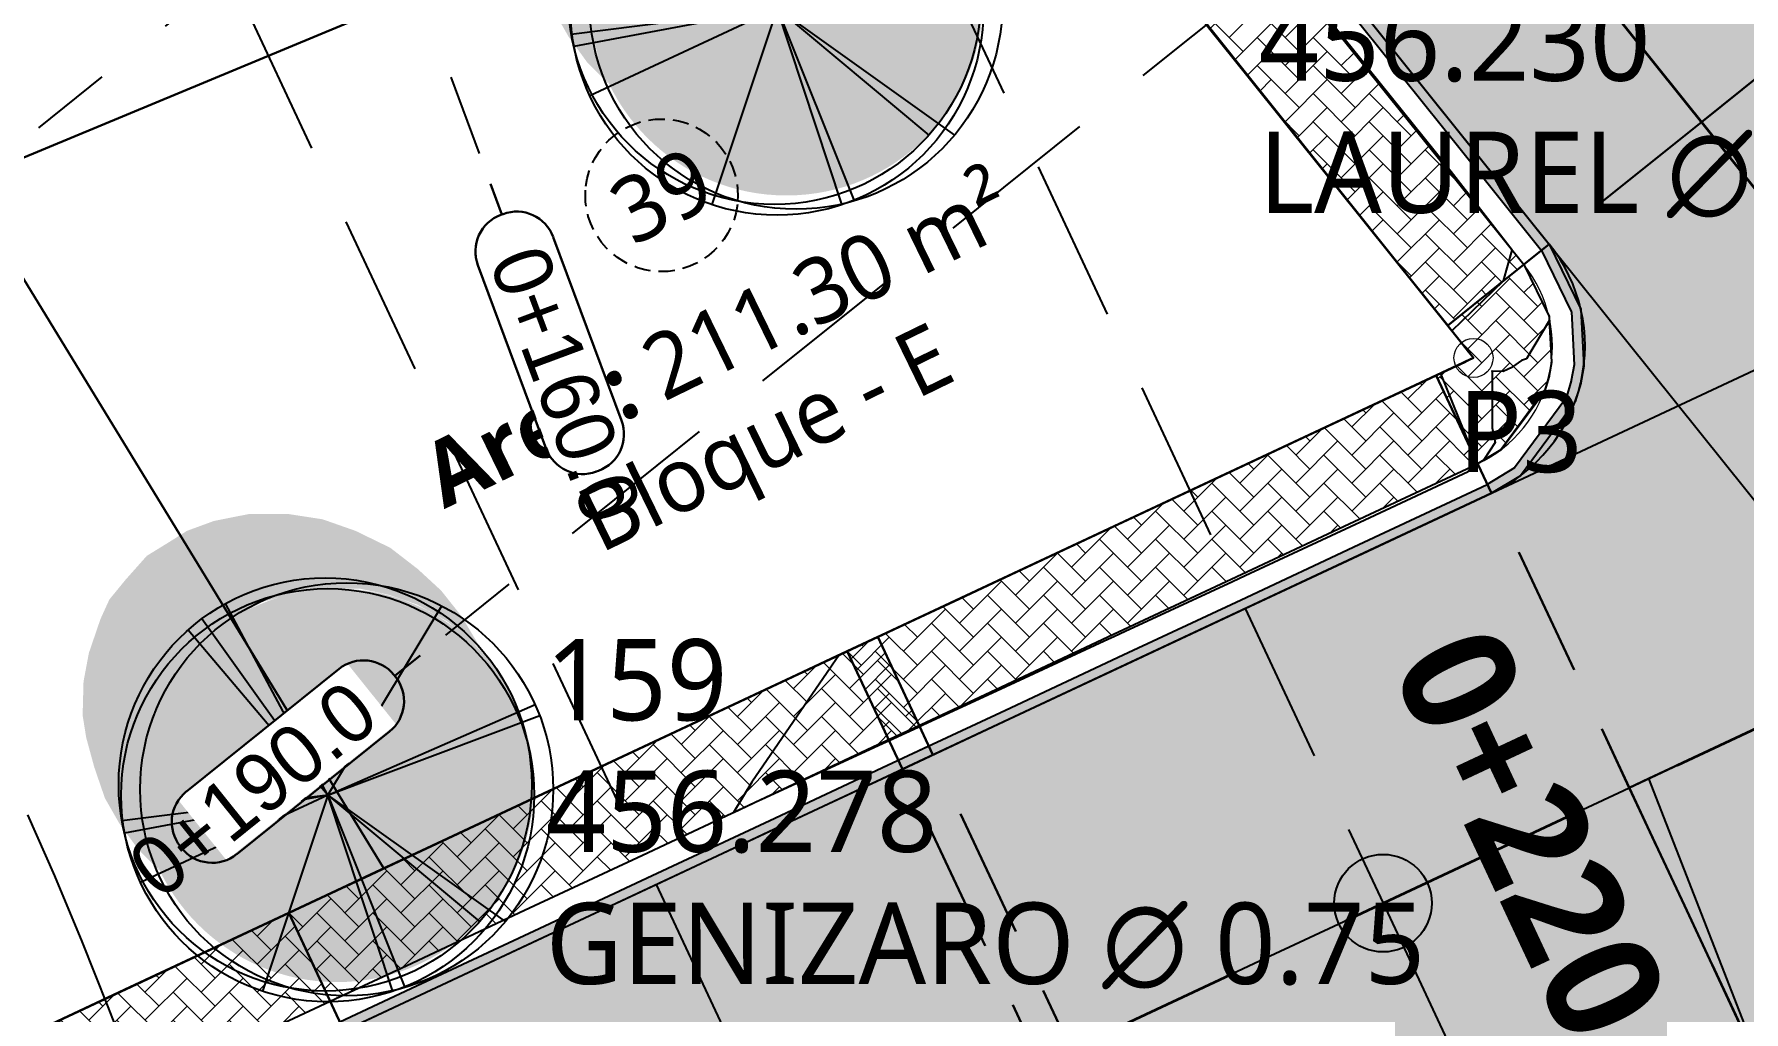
# Model space of a CAD drawing. Header units: millimetres. Extents: x 86 to 591881, y 99 to 1307229.
# Drawn here: x 590765.49 to 590791.78, y 1307145.84 to 1307160.87 of the extents above; entities that cross this region are included whole.
import ezdxf
from ezdxf.enums import TextEntityAlignment as Align

# ---------------------------------------------------------------- set-up
doc = ezdxf.new("R2010")
doc.units = ezdxf.units.MM
for name, pattern in [('CENTER2', [1.125, 0.75, -0.125, 0.125, -0.125]), ('DASHED', [0.75, 0.5, -0.25]), ('DASHED2', [0.375, 0.25, -0.125]), ('HIDDEN', [0.375, 0.25, -0.125])]:
    doc.linetypes.add(name, pattern=pattern)
for name, color, linetype, lineweight in [('_BLOQUES', 9, 'Continuous', 20), ('_BORDILLOS Y CUNETAS', 252, 'Continuous', 20), ('A-GENM', 252, 'Continuous', 9), ('COTAS', 40, 'Continuous', 5), ('CUADROS', 9, 'Continuous', 20)]:
    doc.layers.add(name, color=color, linetype=linetype, lineweight=lineweight)
for name, color, linetype in [('_BREAKLINES CORRIDOR', 7, 'Continuous'), ('_PUNTOS TOPOGRAFICOS', 1, 'Continuous'), ('Areas', 9, 'Continuous'), ('Berberis verde', 74, 'Continuous'), ('C-PROP-LINE', 230, 'Continuous'), ('C-PROP-TEXT', 92, 'Continuous'), ('C-ROAD', 7, 'Continuous'), ('C-ROAD-CORR-BNDY', 1, 'CENTER2'), ('C-ROAD-CORR-PATT', 150, 'Continuous'), ('C-ROAD-SAMP', 150, 'HIDDEN'), ('C-ROAD-SAMP-TEXT', 11, 'Continuous'), ('C-ROAD-STAN-MAJR', 11, 'Continuous'), ('C-TINN-BNDY', 110, 'Continuous'), ('C-TOPO-FEAT', 94, 'Continuous'), ('C-TOPO-MINR', 8, 'Continuous'), ('C-TOPO-MINR-N', 11, 'Continuous')]:
    doc.layers.add(name, color=color, linetype=linetype)
doc.layers.add('Area', color=52, linetype='Continuous', plot=False)
doc.styles.add('ST - ETIQUETAS', font='', dxfattribs={"height": 2.5})
doc.styles.get("Standard").update_dxf_attribs({"font": 'simplex.shx'})
doc.styles.get('ST - ETIQUETAS').set_extended_font_data('Roboto Thin')

# ---------------------------------------------------------------- blocks, each defined once
blk = doc.blocks.new('Arbol 1')
at = {"layer": 'Areas'}
h = blk.add_hatch(color=69, dxfattribs=at)
h.set_gradient(color1=(68, 80, 48), color2=(130, 156, 68), tint=1, name='SPHERICAL')
edge = h.paths.add_edge_path()
edge.add_arc((11536.49, 2842.14), 100, 0, 360)
h = blk.add_hatch(color=253, dxfattribs=at)
h.set_gradient(color1=(177, 171, 160), color2=(222, 220, 217), rotation=165, centered=1, tint=1, name='CYLINDER')
h.paths.add_polyline_path([(11462.28, 2774.24), (11480.42, 2758.83), (11495.83, 2750.22), (11510.34, 2745.24), (11525.31, 2742.07), (11543.44, 2742.07), (11557.95, 2744.33), (11574.27, 2748.86), (11587.42, 2756.11), (11601.48, 2766.08), (11611.91, 2776.05), (11620.07, 2787.37), (11629.59, 2804.14), (11635.49, 2825.43), (11636.39, 2845.37), (11633.68, 2867.26), (11626.88, 2885.39), (11637.76, 2874.51), (11647.28, 2861.37), (11654.54, 2848.69), (11659.98, 2832.83), (11664.06, 2817.88), (11665.87, 2806.55), (11665.42, 2789.34), (11662.7, 2774.84), (11656.81, 2757.62), (11652.27, 2747.65), (11644.11, 2737.69), (11633.23, 2725.45), (11621.44, 2718.2), (11612.83, 2712.77), (11599.22, 2707.78), (11581.09, 2704.16), (11561.59, 2704.16), (11543.91, 2706.88), (11527.13, 2712.77), (11509.45, 2721.38), (11495.39, 2732.25), (11483.6, 2743.12), (11473.17, 2756.26), (11463.2, 2773.03)])
blk = doc.blocks.new('Arbol 21')
for p, q in [((0, 0), (-0.187, 1.495)), ((0, 0), (-0.276, 1.476)), ((0, 0), (-0.634, 1.359)), ((0, 0), (1.199, 1.014)), ((0, 0), (1.281, 0.914)), ((0, 0), (1.392, 0.742)), ((0, 0), (-1.423, 0.474)), ((-1.419, -0.472), (0, 0)), ((0, 0), (-1.397, -0.56)), ((0, 0), (-0.918, -1.103)), ((0, 0), (-0.918, -1.29)), ((0, 0), (1.375, -0.828)), ((0, 0), (0.659, -1.506)), ((0, 0), (0.578, -1.54))]:
    blk.add_line(p, q)
for centre in [(0, 0), (0.078, 0.018), (0.043, -0.138)]:
    blk.add_circle(centre, 1.5)
blk = doc.blocks.new('a1')
at = {"layer": 'Area', "xscale": 0.01089513700384753, "yscale": 0.01089513700384753, "zscale": 0.005447568501798505}
blk.add_blockref('Arbol 1', (-170.6985, -9.3677), dxfattribs=at)
at = {"layer": 'Berberis verde', "xscale": 0.7626595902693271, "yscale": 0.7626595902693271, "zscale": 0.005447568501798505, "rotation": 270}
blk.add_blockref('Arbol 21', (-44.9546, 21.6524), dxfattribs=at)
blk = doc.blocks.new('A$Ca183de04')
at = {"layer": 'A-GENM', "xscale": 0.9254573807813, "yscale": 0.9254573807813, "zscale": 0.9254573807813, "rotation": 180}
blk.add_blockref('a1', (-40.3473, 21.097), dxfattribs=at)
blk = doc.blocks.new('*U184', base_point=(590766.237, 1307145.994, 456.278))
at = {"layer": '_PUNTOS TOPOGRAFICOS', "color": 0, "linetype": 'ByBlock', "lineweight": -2, "xscale": 2.999449914575026, "yscale": 2.999449914575026, "zscale": 2.999449914575026}
blk.add_blockref('A$Ca183de04', (590766.237, 1307145.994, 456.278), dxfattribs=at)
at = {"layer": '_PUNTOS TOPOGRAFICOS', "color": 1, "linetype": 'ByBlock', "insert": (590773.357, 1307150.302, 456.278), "char_height": 1.25, "attachment_point": 7, "style": 'ST - ETIQUETAS'}
blk.add_mtext('159', dxfattribs=at)
at = {"layer": '_PUNTOS TOPOGRAFICOS', "color": 3, "linetype": 'ByBlock', "insert": (590773.357, 1307148.91, 456.278), "char_height": 1.25, "attachment_point": 4, "style": 'ST - ETIQUETAS'}
blk.add_mtext('456.278', dxfattribs=at)
at = {"layer": '_PUNTOS TOPOGRAFICOS', "color": 251, "linetype": 'ByBlock', "insert": (590773.357, 1307147.517, 456.278), "char_height": 1.25, "attachment_point": 1, "style": 'ST - ETIQUETAS'}
blk.add_mtext('{\\fRoboto Black|b0|i0|c0|p2;GENIZARO ∅ 0.75}', dxfattribs=at)
blk = doc.blocks.new('*U185', base_point=(590773.146, 1307158.087, 456.23))
at = {"layer": '_PUNTOS TOPOGRAFICOS', "color": 0, "linetype": 'ByBlock', "lineweight": -2, "xscale": 2.999449914575026, "yscale": 2.999449914575026, "zscale": 2.999449914575026}
blk.add_blockref('A$Ca183de04', (590773.146, 1307158.087, 456.23), dxfattribs=at)
at = {"layer": '_PUNTOS TOPOGRAFICOS', "color": 1, "linetype": 'ByBlock', "insert": (590784.321, 1307162.157, 456.23), "char_height": 1.25, "attachment_point": 7, "style": 'ST - ETIQUETAS'}
blk.add_mtext('160', dxfattribs=at)
at = {"layer": '_PUNTOS TOPOGRAFICOS', "color": 3, "linetype": 'ByBlock', "insert": (590784.321, 1307160.765, 456.23), "char_height": 1.25, "attachment_point": 4, "style": 'ST - ETIQUETAS'}
blk.add_mtext('456.230', dxfattribs=at)
at = {"layer": '_PUNTOS TOPOGRAFICOS', "color": 251, "linetype": 'ByBlock', "insert": (590784.321, 1307159.372, 456.23), "char_height": 1.25, "attachment_point": 1, "style": 'ST - ETIQUETAS'}
blk.add_mtext('{\\fRoboto Black|b0|i0|c0|p2;LAUREL ∅ 0.70}', dxfattribs=at)
blk = doc.blocks.new('MARCA ESTACION')
h = blk.add_hatch(color=7)
h.dxf.hatch_style = 1
h.paths.add_polyline_path([(-3, 0), (0, 0), (0, 3, 0.414214)])
h.paths.add_polyline_path([(3, 0), (0, 0), (0, -3, 0.414214)])
at = {"true_color": 0xffffff}
h = blk.add_hatch(color=7, dxfattribs=at)
h.dxf.hatch_style = 1
h.paths.add_polyline_path([(0, 3), (0, 0), (3, 0, 0.414214)])
h.paths.add_polyline_path([(0, 0), (-3, 0, 0.414214), (0, -3)])
at = {"color": 7, "lineweight": 20}
for points in [[(0, 4), (0, -4)], [(-4, 0), (4, 0)]]:
    blk.add_lwpolyline(points, dxfattribs=at)
at = {"color": 7}
blk.add_circle((0, 0), 3, dxfattribs=at)

msp = doc.modelspace()

# ---------------------------------------------------------------- hatches: boundary and pattern name
at = {"layer": 'C-ROAD-CORR-PATT', "linetype": 'Continuous', "lineweight": 5, "true_color": 0x898989}
for points in [[(590787.211, 1307169.195), (590787.254, 1307169.142), (590788.505, 1307167.582), (590788.88, 1307167.115), (590788.882, 1307167.112), (590789.757, 1307166.022), (590791.008, 1307164.462), (590792.26, 1307162.902), (590793.469, 1307161.394), (590791.129, 1307159.517), (590789.92, 1307161.025), (590788.668, 1307162.585), (590787.417, 1307164.145), (590786.542, 1307165.235), (590786.54, 1307165.237), (590786.165, 1307165.705), (590784.914, 1307167.265), (590784.871, 1307167.318), (590787.211, 1307169.195)], [(590793.469, 1307161.394), (590793.511, 1307161.342), (590794.106, 1307160.6), (590794.108, 1307160.597), (590794.529, 1307160.072), (590794.763, 1307159.782), (590794.982, 1307159.508), (590795.139, 1307159.312), (590792.799, 1307157.435), (590792.642, 1307157.631), (590792.422, 1307157.904), (590792.189, 1307158.195), (590791.768, 1307158.72), (590791.766, 1307158.722), (590791.171, 1307159.464), (590791.129, 1307159.517), (590793.469, 1307161.394)], [(590791.129, 1307159.517), (590792.782, 1307157.456), (590792.787, 1307157.45), (590792.792, 1307157.444), (590794.672, 1307155.1), (590795.505, 1307154.061), (590795.52, 1307154.043), (590796.778, 1307152.475), (590796.793, 1307152.456), (590796.777, 1307152.448), (590791.459, 1307149.958), (590790.019, 1307149.284), (590787.899, 1307153.812), (590788.345, 1307154.081), (590789.187, 1307155.219), (590789.188, 1307155.221), (590789.189, 1307155.224), (590789.273, 1307155.506), (590789.274, 1307155.51), (590789.319, 1307155.767), (590789.275, 1307156.636), (590789.274, 1307156.638), (590789.274, 1307156.641), (590788.789, 1307157.64), (590791.129, 1307159.517)], [(590778.843, 1307149.571), (590780.49, 1307150.342), (590782.301, 1307151.19), (590784.112, 1307152.039), (590785.924, 1307152.887), (590787.735, 1307153.735), (590787.899, 1307153.812), (590790.019, 1307149.284), (590789.855, 1307149.207), (590788.044, 1307148.359), (590786.233, 1307147.51), (590784.422, 1307146.662), (590782.61, 1307145.814), (590780.963, 1307145.043), (590778.843, 1307149.571)], [(590770.256, 1307145.549), (590771.434, 1307146.101), (590773.245, 1307146.949), (590775.056, 1307147.798), (590776.867, 1307148.646), (590778.679, 1307149.494), (590779.312, 1307149.79), (590781.432, 1307145.262), (590780.799, 1307144.966), (590778.988, 1307144.118), (590777.177, 1307143.269), (590775.365, 1307142.421), (590773.554, 1307141.573), (590772.376, 1307141.021), (590770.256, 1307145.549)]]:
    msp.add_hatch(color=252, dxfattribs=at).paths.add_polyline_path(points, flags=0)
at = {"layer": 'C-ROAD-CORR-PATT', "linetype": 'Continuous', "lineweight": 5}
for color, points in [(251, [(590784.871, 1307167.318), (590784.914, 1307167.265), (590786.165, 1307165.705), (590786.54, 1307165.237), (590786.542, 1307165.235), (590787.417, 1307164.145), (590788.668, 1307162.585), (590789.92, 1307161.025), (590791.129, 1307159.517), (590788.789, 1307157.64), (590787.579, 1307159.147), (590786.328, 1307160.707), (590785.076, 1307162.267), (590784.202, 1307163.358), (590784.2, 1307163.36), (590783.825, 1307163.828), (590782.574, 1307165.388), (590782.531, 1307165.44), (590784.871, 1307167.318)]), (3, [(590782.531, 1307165.44), (590782.574, 1307165.388), (590783.825, 1307163.828), (590784.2, 1307163.36), (590784.202, 1307163.358), (590785.076, 1307162.267), (590786.328, 1307160.707), (590787.579, 1307159.147), (590788.789, 1307157.64), (590788.672, 1307157.546), (590787.462, 1307159.053), (590786.211, 1307160.614), (590784.959, 1307162.174), (590784.085, 1307163.264), (590784.083, 1307163.266), (590783.708, 1307163.734), (590782.457, 1307165.294), (590782.414, 1307165.347), (590782.531, 1307165.44)]), (3, [(590788.789, 1307157.64), (590789.274, 1307156.641), (590789.274, 1307156.638), (590789.275, 1307156.636), (590789.319, 1307155.767), (590789.274, 1307155.51), (590789.273, 1307155.506), (590789.189, 1307155.224), (590789.188, 1307155.221), (590789.187, 1307155.219), (590788.345, 1307154.081), (590787.899, 1307153.812), (590787.835, 1307153.948), (590788.255, 1307154.2), (590789.046, 1307155.27), (590789.047, 1307155.273), (590789.048, 1307155.275), (590789.127, 1307155.54), (590789.127, 1307155.544), (590789.17, 1307155.785), (590789.129, 1307156.602), (590789.128, 1307156.605), (590789.127, 1307156.607), (590788.672, 1307157.546), (590788.789, 1307157.64)]), (251, [(590790.019, 1307149.284), (590790.321, 1307149.425), (590791.667, 1307150.055), (590793.478, 1307150.903), (590795.289, 1307151.751), (590797.1, 1307152.6), (590798.911, 1307153.448), (590800.27, 1307154.084), (590802.391, 1307149.556), (590801.032, 1307148.92), (590799.221, 1307148.072), (590797.409, 1307147.223), (590795.598, 1307146.375), (590793.787, 1307145.527), (590792.442, 1307144.897), (590792.14, 1307144.756), (590790.019, 1307149.284)]), (3, [(590778.779, 1307149.707), (590780.426, 1307150.478), (590782.237, 1307151.326), (590784.049, 1307152.174), (590785.86, 1307153.023), (590787.671, 1307153.871), (590787.835, 1307153.948), (590787.899, 1307153.812), (590787.735, 1307153.735), (590785.924, 1307152.887), (590784.112, 1307152.039), (590782.301, 1307151.19), (590780.49, 1307150.342), (590778.843, 1307149.571), (590778.779, 1307149.707)]), (3, [(590770.192, 1307145.685), (590771.37, 1307146.237), (590773.181, 1307147.085), (590774.993, 1307147.933), (590776.804, 1307148.782), (590778.615, 1307149.63), (590779.248, 1307149.926), (590779.312, 1307149.79), (590778.679, 1307149.494), (590776.867, 1307148.646), (590775.056, 1307147.798), (590773.245, 1307146.949), (590771.434, 1307146.101), (590770.256, 1307145.549), (590770.192, 1307145.685)]), (251, [(590780.963, 1307145.043), (590782.61, 1307145.814), (590784.422, 1307146.662), (590786.233, 1307147.51), (590788.044, 1307148.359), (590789.855, 1307149.207), (590790.019, 1307149.284), (590792.14, 1307144.756), (590791.976, 1307144.679), (590790.165, 1307143.831), (590788.353, 1307142.982), (590786.542, 1307142.134), (590784.731, 1307141.286), (590783.084, 1307140.515), (590780.963, 1307145.043)])]:
    msp.add_hatch(color=color, dxfattribs=at).paths.add_polyline_path(points, flags=0)
h = msp.add_hatch(dxfattribs=at)
h.set_pattern_fill('AR-HBONE', color=30, scale=0.003, style=0)
h.set_pattern_definition([(45, (590782.1412, 1307165.12758), (0, 0.431052), [0.9144, -0.3048]), (135, (590782.3567, 1307165.3431), (4e-17, 0.431052), [0.9144, -0.3048])])
h.paths.add_polyline_path([(590782.141, 1307165.128), (590782.184, 1307165.075), (590783.435, 1307163.515), (590783.81, 1307163.047), (590783.812, 1307163.045), (590784.686, 1307161.955), (590785.938, 1307160.395), (590787.189, 1307158.834), (590788.398, 1307157.327), (590787.228, 1307156.389), (590786.019, 1307157.896), (590784.768, 1307159.456), (590783.516, 1307161.016), (590782.642, 1307162.106), (590782.64, 1307162.109), (590782.265, 1307162.576), (590781.013, 1307164.136), (590780.971, 1307164.189), (590782.141, 1307165.128)], flags=0)
h = msp.add_hatch(dxfattribs=at)
h.set_pattern_fill('AR-HBONE', color=30, scale=0.003, style=0)
h.set_pattern_definition([(45, (590788.3985, 1307157.3272), (0, 0.431052), [0.9144, -0.3048]), (135, (590788.61402, 1307157.5427), (4e-17, 0.431052), [0.9144, -0.3048])])
h.paths.add_polyline_path([(590788.398, 1307157.327), (590788.787, 1307156.528), (590788.787, 1307156.526), (590788.788, 1307156.524), (590788.823, 1307155.828), (590788.786, 1307155.623), (590788.786, 1307155.62), (590788.719, 1307155.395), (590788.718, 1307155.392), (590788.717, 1307155.39), (590788.044, 1307154.48), (590787.687, 1307154.264), (590787.05, 1307155.623), (590787.146, 1307155.668), (590787.501, 1307155.834), (590787.502, 1307155.834), (590787.503, 1307155.835), (590787.624, 1307155.892), (590787.626, 1307155.893), (590787.548, 1307155.987), (590787.378, 1307156.2), (590787.377, 1307156.2), (590787.377, 1307156.201), (590787.227, 1307156.387), (590788.398, 1307157.327)], flags=0)
h = msp.add_hatch(dxfattribs=at)
h.set_pattern_fill('AR-HBONE', color=30, scale=0.003, style=0)
h.set_pattern_definition([(45, (590777.99432, 1307151.3819), (0, 0.431052), [0.9144, -0.3048]), (135, (590778.20985, 1307151.59743), (4e-17, 0.431052), [0.9144, -0.3048])])
h.paths.add_polyline_path([(590777.994, 1307151.382), (590779.642, 1307152.153), (590781.453, 1307153.002), (590783.264, 1307153.85), (590785.075, 1307154.698), (590786.887, 1307155.546), (590787.05, 1307155.623), (590787.687, 1307154.264), (590787.523, 1307154.188), (590785.712, 1307153.34), (590783.9, 1307152.491), (590782.089, 1307151.643), (590780.278, 1307150.795), (590778.63, 1307150.023), (590777.994, 1307151.382)], flags=0)
h = msp.add_hatch(dxfattribs=at)
h.set_pattern_fill('AR-HBONE', color=30, scale=0.003, style=0)
h.set_pattern_definition([(45, (590769.4074, 1307147.36063), (0, 0.431052), [0.9144, -0.3048]), (135, (590769.62294, 1307147.57616), (4e-17, 0.431052), [0.9144, -0.3048])])
h.paths.add_polyline_path([(590769.407, 1307147.361), (590770.586, 1307147.912), (590772.397, 1307148.761), (590774.208, 1307149.609), (590776.019, 1307150.457), (590777.83, 1307151.305), (590778.464, 1307151.602), (590779.1, 1307150.243), (590778.467, 1307149.947), (590776.655, 1307149.099), (590774.844, 1307148.25), (590773.033, 1307147.402), (590771.222, 1307146.554), (590770.044, 1307146.002), (590769.407, 1307147.361)], flags=0)
h = msp.add_hatch(dxfattribs=at)
h.set_pattern_fill('AR-HBONE', color=30, scale=0.003, style=0)
h.set_pattern_definition([(45, (590759.43665, 1307142.6913), (0, 0.431052), [0.9144, -0.3048]), (135, (590759.65217, 1307142.90682), (4e-17, 0.431052), [0.9144, -0.3048])])
h.paths.add_polyline_path([(590759.437, 1307142.691), (590759.718, 1307142.823), (590761.529, 1307143.671), (590763.341, 1307144.52), (590765.152, 1307145.368), (590766.963, 1307146.216), (590768.774, 1307147.064), (590769.407, 1307147.361), (590770.044, 1307146.002), (590769.41, 1307145.706), (590767.599, 1307144.858), (590765.788, 1307144.009), (590763.977, 1307143.161), (590762.166, 1307142.313), (590760.354, 1307141.465), (590760.073, 1307141.333), (590759.437, 1307142.691)], flags=0)

# ---------------------------------------------------------------- linework, layer by layer
at = {"layer": '_BLOQUES', "flags": 128}
msp.add_lwpolyline([(590772.39, 1307174.888), (590787.624, 1307155.892), (590705.188, 1307117.286), (590690.726, 1307144.59)], dxfattribs=at)
at = {"layer": '_BORDILLOS Y CUNETAS'}
msp.add_line((590787.897, 1307153.811), (590706.332, 1307115.614), dxfattribs=at)
msp.add_lwpolyline([(590615.829, 1307122.126, 0.564102), (590625.921, 1307120.218, -0.12188), (590633.862, 1307125.626), (590680.162, 1307142.804), (590690.566, 1307146.664), (590771.356, 1307176.638, -0.323125), (590774.176, 1307175.858), (590788.787, 1307157.639)], format="xyb", dxfattribs=at)
msp.add_lwpolyline([(590788.397, 1307157.326), (590773.786, 1307175.545, 0.323125), (590771.53, 1307176.169), (590690.74, 1307146.195, 0.453609), (590689.669, 1307143.382), (590696.102, 1307131.26), (590703.495, 1307116.959, 0.402795), (590706.12, 1307116.066), (590787.685, 1307154.264, 0.485756)], format="xyb", close=True, dxfattribs=at)
at = {"layer": '_BREAKLINES CORRIDOR', "flags": 128}
msp.add_lwpolyline([(590690.726, 1307144.59), (590690.726, 1307144.59), (590772.39, 1307174.888), (590787.624, 1307155.892)], dxfattribs=at)
at = {"layer": 'C-PROP-LINE', "color": 4, "linetype": 'Continuous', "lineweight": 25}
for points in [[(590690.726, 1307144.59, 0), (590772.39, 1307174.888, 0), (590787.624, 1307155.892, 0), (590705.188, 1307117.286, 0), (590690.726, 1307144.59, 0)], [(590772.39, 1307174.888, 0), (590757.783, 1307169.469, 0), (590764.414, 1307158.592, 0), (590780.22, 1307165.163, 0), (590772.39, 1307174.888, 0)], [(590780.22, 1307165.163, 0), (590764.414, 1307158.592, 0), (590770.867, 1307148.044, 0), (590787.624, 1307155.892, 0), (590780.22, 1307165.163, 0)], [(590764.414, 1307158.592, 0), (590750.106, 1307152.643, 0), (590756.155, 1307141.154, 0), (590770.867, 1307148.044, 0), (590764.414, 1307158.592, 0)]]:
    msp.add_polyline3d(points, dxfattribs=at)
at = {"layer": 'C-PROP-TEXT', "color": 12, "linetype": 'DASHED2', "lineweight": 25, "extrusion": (0, 0, -1)}
for start, end in [(6.826, 186.826), (186.826, 6.826)]:
    msp.add_arc((-590775.14, 1307158.392), 1.173, start, end, dxfattribs=at)
at = {"layer": 'C-ROAD', "color": 2, "linetype": 'HIDDEN', "lineweight": 35, "ltscale": 15, "flags": 128}
for points in [[(590775.558, 1307178.928), (590796.793, 1307152.456)], [(590586.998, 1307054.208), (590821.743, 1307164.14)]]:
    msp.add_lwpolyline(points, dxfattribs=at)
at = {"layer": 'C-ROAD', "color": 7, "linetype": 'Continuous', "lineweight": -3, "flags": 128}
for points in [[(590782.519, 1307165.455), (590794.453, 1307150.579)], [(590782.531, 1307165.44), (590788.789, 1307157.64)], [(590778.814, 1307149.557), (590807.234, 1307162.867)], [(590787.899, 1307153.812), (590778.843, 1307149.571)], [(590751.201, 1307136.626), (590779.34, 1307149.804)]]:
    msp.add_lwpolyline(points, dxfattribs=at)
msp.add_lwpolyline([(590787.899, 1307153.812, 0.485801), (590788.789, 1307157.64)], format="xyb", dxfattribs=at)
at = {"layer": 'C-ROAD-CORR-BNDY', "color": 166, "linetype": 'DASHED', "lineweight": 30, "ltscale": 4}
for points in [[(590780.971, 1307164.189), (590781.013, 1307164.136), (590782.265, 1307162.576), (590782.64, 1307162.109), (590782.642, 1307162.106), (590783.516, 1307161.016), (590784.768, 1307159.456), (590786.019, 1307157.896), (590787.228, 1307156.389), (590795.029, 1307162.646), (590793.82, 1307164.153), (590792.568, 1307165.713), (590791.317, 1307167.273), (590790.442, 1307168.364), (590790.44, 1307168.366), (590790.065, 1307168.833), (590788.814, 1307170.393), (590788.772, 1307170.446)], [(590791.129, 1307159.517), (590791.171, 1307159.464), (590791.766, 1307158.722), (590791.768, 1307158.72), (590792.189, 1307158.195), (590792.422, 1307157.904), (590792.642, 1307157.631), (590792.799, 1307157.435), (590797.332, 1307161.071), (590796.95, 1307161.087), (590796.583, 1307161.242), (590796.193, 1307161.407), (590795.67, 1307161.85), (590795.666, 1307161.851), (590795.071, 1307162.593), (590795.029, 1307162.646)], [(590787.227, 1307156.387), (590787.377, 1307156.201), (590787.377, 1307156.2), (590787.378, 1307156.2), (590787.548, 1307155.987), (590787.626, 1307155.893), (590787.624, 1307155.892), (590787.503, 1307155.835), (590787.502, 1307155.834), (590787.501, 1307155.834), (590787.146, 1307155.668), (590787.05, 1307155.623), (590790.019, 1307149.284), (590791.459, 1307149.958), (590796.777, 1307152.448), (590796.793, 1307152.456), (590796.778, 1307152.475), (590795.52, 1307154.043), (590795.505, 1307154.061), (590794.672, 1307155.1), (590792.792, 1307157.444), (590792.787, 1307157.45), (590792.782, 1307157.456), (590791.129, 1307159.517)], [(590783.932, 1307138.703), (590785.579, 1307139.475), (590787.39, 1307140.323), (590789.202, 1307141.171), (590791.013, 1307142.019), (590792.824, 1307142.868), (590792.988, 1307142.944), (590787.05, 1307155.623), (590786.887, 1307155.546), (590785.075, 1307154.698), (590783.264, 1307153.85), (590781.453, 1307153.002), (590779.642, 1307152.153), (590777.994, 1307151.382)], [(590792.988, 1307142.944), (590793.29, 1307143.086), (590794.635, 1307143.716), (590796.446, 1307144.564), (590798.258, 1307145.412), (590800.069, 1307146.26), (590801.88, 1307147.109), (590803.239, 1307147.745), (590800.27, 1307154.084), (590798.911, 1307153.448), (590797.1, 1307152.6), (590795.289, 1307151.751), (590793.478, 1307150.903), (590791.667, 1307150.055), (590790.321, 1307149.425), (590790.019, 1307149.284)], [(590775.345, 1307134.682), (590776.523, 1307135.234), (590778.334, 1307136.082), (590780.145, 1307136.93), (590781.957, 1307137.778), (590783.768, 1307138.627), (590784.401, 1307138.923), (590778.464, 1307151.602), (590777.83, 1307151.305), (590776.019, 1307150.457), (590774.208, 1307149.609), (590772.397, 1307148.761), (590770.586, 1307147.912), (590769.407, 1307147.361)], [(590762.405, 1307136.352), (590762.687, 1307136.484), (590764.498, 1307137.332), (590766.309, 1307138.18), (590768.121, 1307139.028), (590769.932, 1307139.877), (590771.743, 1307140.725), (590772.376, 1307141.021), (590769.407, 1307147.361), (590768.774, 1307147.064), (590766.963, 1307146.216), (590765.152, 1307145.368), (590763.341, 1307144.52), (590761.529, 1307143.671), (590759.718, 1307142.823), (590759.437, 1307142.691)]]:
    msp.add_lwpolyline(points, close=True, dxfattribs=at)
at = {"layer": 'C-ROAD-SAMP', "color": 1, "linetype": 'DASHED2', "lineweight": 25, "ltscale": 10}
for points in [[(590758.386, 1307196.523), (590765.361, 1307177.779), (590772.336, 1307159.035)], [(590796.76, 1307184.46), (590781.159, 1307171.945), (590765.559, 1307159.43)], [(590777.751, 1307165.623), (590786.233, 1307147.51), (590794.715, 1307129.398)], [(590768.695, 1307161.382), (590777.177, 1307143.269), (590785.659, 1307125.157)]]:
    msp.add_lwpolyline(points, dxfattribs=at)
at = {"layer": 'C-ROAD-SAMP-TEXT', "color": 194, "linetype": 'Continuous', "lineweight": 30}
for p, q in [((590772.51, 1307158.566), (590772.685, 1307158.097)), ((590772.702, 1307158.104), (590772.668, 1307158.091))]:
    msp.add_line(p, q, dxfattribs=at)
at = {"layer": 'C-TINN-BNDY', "color": 110, "linetype": 'Continuous', "lineweight": -3}
msp.add_polyline3d([(590765.152, 1307145.368, 456.432), (590766.963, 1307146.216, 456.39), (590768.774, 1307147.064, 456.35), (590769.407, 1307147.361, 456.337), (590770.586, 1307147.912, 456.314), (590772.397, 1307148.761, 456.281), (590774.208, 1307149.609, 456.251), (590776.019, 1307150.457, 456.224), (590777.83, 1307151.305, 456.2), (590777.994, 1307151.382, 456.199), (590778.464, 1307151.602, 456.193), (590779.642, 1307152.153, 456.18), (590781.453, 1307153.002, 456.163), (590783.264, 1307153.85, 456.149), (590785.075, 1307154.698, 456.139), (590786.887, 1307155.546, 456.132), (590787.05, 1307155.623, 456.231), (590787.146, 1307155.668, 456.227), (590787.501, 1307155.834, 456.209), (590787.502, 1307155.834, 456.209), (590787.503, 1307155.835, 456.209), (590787.503, 1307155.835, 456.009), (590787.624, 1307155.892, 456.212), (590787.548, 1307155.987, 456.018), (590787.548, 1307155.987, 456.218), (590787.377, 1307156.2, 456.23), (590787.377, 1307156.2, 456.23), (590787.376, 1307156.201, 456.23), (590787.227, 1307156.387, 456.238), (590786.019, 1307157.896, 456.183), (590784.768, 1307159.456, 456.189), (590783.516, 1307161.016, 456.195)], dxfattribs=at)
at = {"layer": 'C-TOPO-FEAT', "color": 94, "linetype": 'Continuous', "lineweight": -3, "flags": 128}
for points in [[(590784.871, 1307167.318), (590784.914, 1307167.265), (590786.165, 1307165.705), (590786.54, 1307165.237), (590786.542, 1307165.235), (590787.417, 1307164.145), (590788.668, 1307162.585), (590789.92, 1307161.025), (590791.129, 1307159.517)], [(590782.414, 1307165.347), (590782.457, 1307165.294), (590783.708, 1307163.734), (590784.083, 1307163.266), (590784.085, 1307163.264), (590784.959, 1307162.174), (590786.211, 1307160.614), (590787.462, 1307159.053), (590788.672, 1307157.546)], [(590782.531, 1307165.44), (590782.574, 1307165.388), (590783.825, 1307163.828), (590784.2, 1307163.36), (590784.202, 1307163.358), (590785.076, 1307162.267), (590786.328, 1307160.707), (590787.579, 1307159.147), (590788.789, 1307157.64)], [(590782.141, 1307165.128), (590782.184, 1307165.075), (590783.435, 1307163.515), (590783.81, 1307163.047), (590783.812, 1307163.045), (590784.686, 1307161.955), (590785.938, 1307160.395), (590787.189, 1307158.834), (590788.398, 1307157.327)], [(590780.971, 1307164.189), (590781.013, 1307164.136), (590782.265, 1307162.576), (590782.64, 1307162.109), (590782.642, 1307162.106), (590783.516, 1307161.016), (590784.768, 1307159.456), (590786.019, 1307157.896), (590787.228, 1307156.389)], [(590791.129, 1307159.517), (590792.782, 1307157.456), (590792.787, 1307157.45), (590792.792, 1307157.444), (590794.672, 1307155.1), (590795.505, 1307154.061), (590795.52, 1307154.043), (590796.778, 1307152.475), (590796.793, 1307152.456), (590796.777, 1307152.448), (590791.459, 1307149.958), (590790.019, 1307149.284)], [(590791.129, 1307159.517), (590791.171, 1307159.464), (590791.766, 1307158.722), (590791.768, 1307158.72), (590792.189, 1307158.195), (590792.422, 1307157.904), (590792.642, 1307157.631), (590792.799, 1307157.435)], [(590788.672, 1307157.546), (590789.127, 1307156.607), (590789.128, 1307156.605), (590789.129, 1307156.602), (590789.17, 1307155.785), (590789.127, 1307155.544), (590789.127, 1307155.54), (590789.048, 1307155.275), (590789.047, 1307155.273), (590789.046, 1307155.27), (590788.255, 1307154.2), (590787.835, 1307153.948)], [(590788.789, 1307157.64), (590789.274, 1307156.641), (590789.274, 1307156.638), (590789.275, 1307156.636), (590789.319, 1307155.767), (590789.274, 1307155.51), (590789.273, 1307155.506), (590789.189, 1307155.224), (590789.188, 1307155.221), (590789.187, 1307155.219), (590788.345, 1307154.081), (590787.899, 1307153.812)], [(590788.398, 1307157.327), (590788.787, 1307156.528), (590788.787, 1307156.526), (590788.788, 1307156.524), (590788.823, 1307155.828), (590788.786, 1307155.623), (590788.786, 1307155.62), (590788.719, 1307155.395), (590788.718, 1307155.392), (590788.717, 1307155.39), (590788.044, 1307154.48), (590787.687, 1307154.264)], [(590787.227, 1307156.387), (590787.377, 1307156.201), (590787.377, 1307156.2), (590787.378, 1307156.2), (590787.548, 1307155.987), (590787.626, 1307155.893), (590787.624, 1307155.892), (590787.503, 1307155.835), (590787.502, 1307155.834), (590787.501, 1307155.834), (590787.146, 1307155.668), (590787.05, 1307155.623)], [(590777.994, 1307151.382), (590779.642, 1307152.153), (590781.453, 1307153.002), (590783.264, 1307153.85), (590785.075, 1307154.698), (590786.887, 1307155.546), (590787.05, 1307155.623)], [(590778.63, 1307150.023), (590780.278, 1307150.795), (590782.089, 1307151.643), (590783.9, 1307152.491), (590785.712, 1307153.34), (590787.523, 1307154.188), (590787.687, 1307154.264)], [(590790.019, 1307149.284), (590790.321, 1307149.425), (590791.667, 1307150.055), (590793.478, 1307150.903), (590795.289, 1307151.751), (590797.1, 1307152.6), (590798.911, 1307153.448), (590800.27, 1307154.084)], [(590792.14, 1307144.756), (590790.321, 1307149.425), (590791.667, 1307150.055), (590793.478, 1307150.903), (590795.289, 1307151.751), (590797.1, 1307152.6), (590798.911, 1307153.448), (590800.27, 1307154.084)], [(590778.779, 1307149.707), (590780.426, 1307150.478), (590782.237, 1307151.326), (590784.049, 1307152.174), (590785.86, 1307153.023), (590787.671, 1307153.871), (590787.835, 1307153.948)], [(590778.843, 1307149.571), (590780.49, 1307150.342), (590782.301, 1307151.19), (590784.112, 1307152.039), (590785.924, 1307152.887), (590787.735, 1307153.735), (590787.899, 1307153.812)], [(590769.407, 1307147.361), (590770.586, 1307147.912), (590772.397, 1307148.761), (590774.208, 1307149.609), (590776.019, 1307150.457), (590777.83, 1307151.305), (590778.464, 1307151.602)], [(590770.044, 1307146.002), (590771.222, 1307146.554), (590773.033, 1307147.402), (590774.844, 1307148.25), (590776.655, 1307149.099), (590778.467, 1307149.947), (590779.1, 1307150.243)], [(590770.192, 1307145.685), (590771.37, 1307146.237), (590773.181, 1307147.085), (590774.993, 1307147.933), (590776.804, 1307148.782), (590778.615, 1307149.63), (590779.248, 1307149.926)], [(590770.256, 1307145.549), (590771.434, 1307146.101), (590773.245, 1307146.949), (590775.056, 1307147.798), (590776.867, 1307148.646), (590778.679, 1307149.494), (590779.312, 1307149.79)], [(590780.963, 1307145.043), (590782.61, 1307145.814), (590784.422, 1307146.662), (590786.233, 1307147.51), (590788.044, 1307148.359), (590789.855, 1307149.207), (590790.019, 1307149.284)], [(590759.437, 1307142.691), (590759.718, 1307142.823), (590761.529, 1307143.671), (590763.341, 1307144.52), (590765.152, 1307145.368), (590766.963, 1307146.216), (590768.774, 1307147.064), (590769.407, 1307147.361)], [(590760.073, 1307141.333), (590760.354, 1307141.465), (590762.166, 1307142.313), (590763.977, 1307143.161), (590765.788, 1307144.009), (590767.599, 1307144.858), (590769.41, 1307145.706), (590770.044, 1307146.002)]]:
    msp.add_lwpolyline(points, dxfattribs=at)
at = {"layer": 'C-TOPO-MINR', "color": 44, "linetype": 'Continuous', "lineweight": -3, "elevation": 456.25}
msp.add_lwpolyline([(590765.39, 1307148.869), (590765.804, 1307147.932), (590766.224, 1307146.922), (590766.626, 1307145.917), (590766.985, 1307144.995)], dxfattribs=at)
at = {"layer": 'C-TOPO-MINR-N', "color": 11, "linetype": 'Continuous', "lineweight": -3, "elevation": 456}
msp.add_lwpolyline([(590783.551, 1307160.973), (590784.768, 1307159.456), (590784.838, 1307159.368), (590786.019, 1307157.896), (590786.122, 1307157.768), (590787.228, 1307156.389), (590787.241, 1307156.372), (590787.292, 1307156.309), (590788.084, 1307157.075), (590788.22, 1307157.55), (590787.282, 1307158.754), (590787.206, 1307158.848), (590786.022, 1307160.321), (590785.953, 1307160.406), (590784.759, 1307161.891)], dxfattribs=at)
for points in [[(590788.045, 1307154.479), (590788.048, 1307154.483), (590788.725, 1307155.387), (590788.726, 1307155.389), (590788.726, 1307155.389), (590788.726, 1307155.389), (590788.727, 1307155.392), (590788.79, 1307155.614), (590788.792, 1307155.618), (590788.792, 1307155.622), (590788.792, 1307155.622), (590788.793, 1307155.626), (590788.827, 1307155.828), (590788.79, 1307156.472), (590788.437, 1307155.877), (590788.36, 1307155.853), (590788.226, 1307155.753), (590788.224, 1307155.752), (590788.223, 1307155.752), (590788.081, 1307155.684), (590787.911, 1307155.687), (590787.909, 1307155.687), (590787.907, 1307155.687), (590787.907, 1307155.686), (590787.909, 1307155.685), (590787.909, 1307154.815), (590787.958, 1307154.594), (590787.784, 1307154.323), (590788.045, 1307154.479)], [(590786.887, 1307155.546), (590786.886, 1307155.546), (590785.65, 1307154.967), (590785.075, 1307154.698), (590785.075, 1307154.698), (590783.747, 1307154.076), (590783.264, 1307153.85), (590783.264, 1307153.85), (590781.81, 1307153.169), (590781.453, 1307153.001), (590781.453, 1307153.001), (590779.837, 1307152.245), (590779.642, 1307152.153), (590778.507, 1307151.622), (590778.464, 1307151.601), (590777.998, 1307151.383), (590777.994, 1307151.382), (590777.872, 1307151.324), (590777.843, 1307151.285), (590777.841, 1307151.283), (590777.742, 1307151.138), (590776.527, 1307149.372), (590776.245, 1307148.906), (590776.657, 1307149.096), (590776.672, 1307149.103), (590778.472, 1307149.934), (590778.479, 1307149.937), (590778.637, 1307150.01), (590779.084, 1307150.217), (590779.107, 1307150.228), (590779.166, 1307150.255), (590780.288, 1307150.774), (590781.944, 1307151.542), (590782.102, 1307151.615), (590782.267, 1307151.691), (590783.916, 1307152.457), (590784.114, 1307152.549), (590785.73, 1307153.301), (590785.952, 1307153.405), (590787.542, 1307154.146), (590787.685, 1307154.264), (590787.677, 1307154.285), (590787.12, 1307155.655), (590787.073, 1307155.633), (590787.05, 1307155.623), (590786.999, 1307155.599), (590786.887, 1307155.546)]]:
    msp.add_lwpolyline(points, close=True, dxfattribs=at)
at = {"layer": 'COTAS'}
msp.add_circle((590787.624, 1307155.892), 0.3, dxfattribs=at)

# ---------------------------------------------------------------- block references
at = {"layer": '_PUNTOS TOPOGRAFICOS'}
for name, p in [('*U185', (590773.146, 1307158.087, 456.23)), ('*U184', (590766.237, 1307145.994, 456.278))]:
    msp.add_blockref(name, p, dxfattribs=at)
at = {"layer": 'C-ROAD-STAN-MAJR', "color": 11, "linetype": 'Continuous', "lineweight": -3, "xscale": 0.25, "yscale": 0.25, "zscale": 0.25, "rotation": 25.09380764794674}
msp.add_blockref('MARCA ESTACION', (590786.233, 1307147.51), dxfattribs=at)

# ---------------------------------------------------------------- texts
at = {"layer": 'C-PROP-TEXT', "color": 2, "linetype": 'Continuous', "lineweight": -3, "insert": (590775.373, 1307157.934), "char_height": 1, "attachment_point": 8, "rotation": 27, "style": 'ST - ETIQUETAS'}
msp.add_mtext('{\\fRoboto Black|b0|i0|c0|p2;39}', dxfattribs=at)
at = {"layer": 'C-PROP-TEXT', "color": 92, "linetype": 'Continuous', "lineweight": -3, "insert": (590775.782, 1307156.622), "char_height": 1, "attachment_point": 2, "rotation": 26, "style": 'ST - ETIQUETAS'}
msp.add_mtext('{\\fRoboto Thin|b1|i0|c0|p2;\\C18;\\c0;Area:\\C0; \\fRoboto Thin|b0|i0|c0|p2;\\C178;\\c4980736;211.30 m²\\PBloque - E}', dxfattribs=at)
at = {"layer": 'C-ROAD-STAN-MAJR', "color": 7, "linetype": 'Continuous', "lineweight": -3, "insert": (590788.497, 1307148.571), "char_height": 1.75, "attachment_point": 5, "rotation": 295.0938}
msp.add_mtext('{\\fRoboto Black|b1|i0|c0|p2;\\C18;\\c0;0+220}', dxfattribs=at)
at = {"layer": 'CUADROS', "style": 'ST - ETIQUETAS'}
msp.add_text('P3', height=1.25, dxfattribs=at).set_placement((590788.345, 1307154.761), align=Align.MIDDLE_CENTER)

# ---------------------------------------------------------------- next in the draw order: texts
at = {"layer": 'C-ROAD-SAMP-TEXT', "color": 194, "linetype": 'Continuous', "lineweight": -3, "char_height": 0.9, "width": 3.04168, "bg_fill": 3, "box_fill_scale": 1.166667, "bg_fill_color": 256, "bg_fill_true_color": 13158600, "bg_fill_transparency": 0}
for s, insert, attachment_point, rotation in [('{\\fFreestyle Script|b0|i0|c0|p66;\\C196;\\c8323135;0+160.0}', (590772.894, 1307157.535), 4, 290.4105), ('{\\fFreestyle Script|b0|i0|c0|p66;\\C196;\\c8323135;0+190.0}', (590770.568, 1307150.629), 6, 38.7359)]:
    msp.add_mtext(s, dxfattribs=dict(at, insert=insert, attachment_point=attachment_point, rotation=rotation))

# ---------------------------------------------------------------- next in the draw order: linework, layer by layer
at = {"layer": 'C-ROAD-SAMP', "color": 1, "linetype": 'DASHED2', "lineweight": 25, "ltscale": 10}
msp.add_lwpolyline([(590803.017, 1307176.659), (590787.417, 1307164.145), (590771.816, 1307151.63)], dxfattribs=at)
at = {"layer": 'C-ROAD-SAMP-TEXT', "color": 194, "linetype": 'Continuous', "lineweight": 30}
for p, q in [((590774.524, 1307154.928), (590773.474, 1307157.751)), ((590772.315, 1307157.32), (590773.365, 1307154.497)), ((590774.136, 1307154.144), (590774.171, 1307154.157)), ((590771.426, 1307151.317), (590771.036, 1307151.004)), ((590770.181, 1307151.111), (590767.832, 1307149.227)), ((590771.047, 1307150.99), (590771.024, 1307151.019)), ((590768.606, 1307148.262), (590770.955, 1307150.147)), ((590767.739, 1307148.383), (590767.762, 1307148.355))]:
    msp.add_line(p, q, dxfattribs=at)
for centre, start, end in [((590772.877, 1307157.529), 110.4105, 200.4105), ((590772.911, 1307157.542), 20.4105, 110.4105), ((590773.961, 1307154.719), 290.4105, 20.4105), ((590773.927, 1307154.706), 200.4105, 290.4105), ((590770.556, 1307150.643), 38.7359, 128.7359), ((590770.579, 1307150.615), 308.7359, 38.7359), ((590768.207, 1307148.759), 128.7359, 218.7359), ((590768.23, 1307148.73), 218.7359, 308.7359)]:
    msp.add_arc(centre, 0.6, start, end, dxfattribs=at)

doc.saveas('drawing.dxf')
